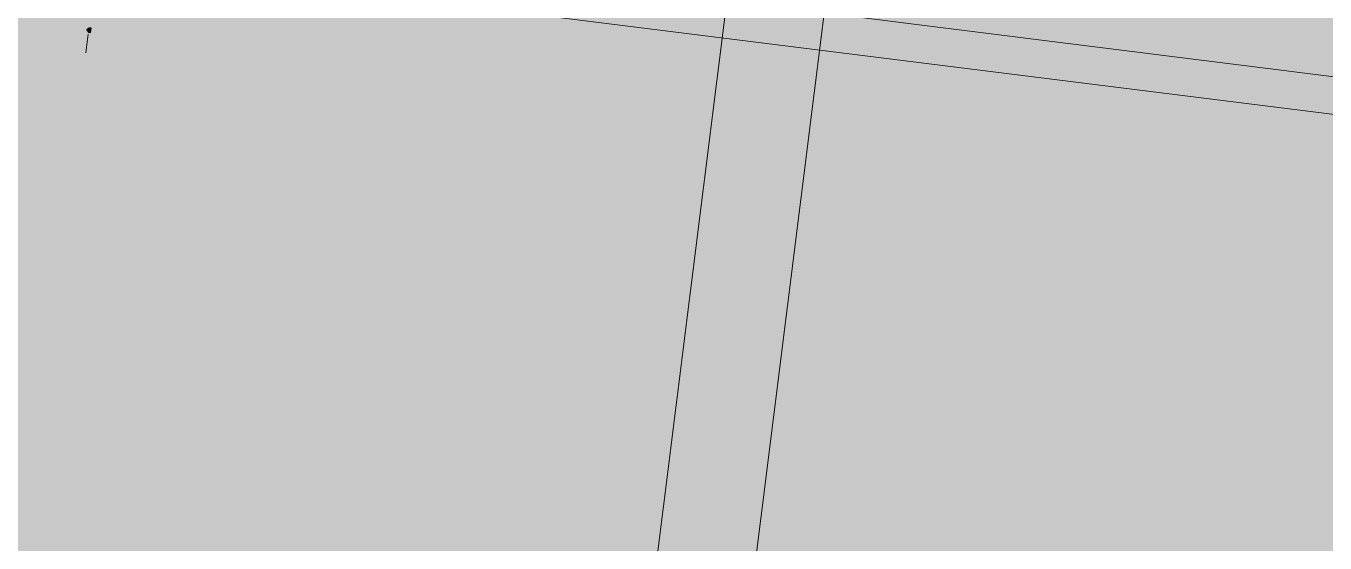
# Model space of a CAD drawing. Header units: metres. Extents: x -4 to 509425, y 7549 to 4732445.
# Drawn here: x 476057.51 to 476062.77, y 4719750.89 to 4719752.98 of the extents above; entities that cross this region are included whole.
import ezdxf

# ---------------------------------------------------------------- set-up
doc = ezdxf.new("R2010")
doc.units = ezdxf.units.M
doc.header["$LTSCALE"] = 0.01
doc.header["$MEASUREMENT"] = 0
doc.layers.get('0').update_dxf_attribs({"lineweight": 0})
doc.layers.add('_SUBESTACIÓN', color=1, linetype='Continuous')
doc.layers.add('SUBESTACION LA VID', color=253, linetype='Continuous')

# ---------------------------------------------------------------- blocks, each defined once
blk = doc.blocks.new('A$Cfff6051d')
at = {"layer": 'SUBESTACION LA VID', "transparency": 33554687}
h = blk.add_hatch(color=256, dxfattribs=at)
h.dxf.hatch_style = 2
h.paths.add_polyline_path([(476057.7707, 4719752.9629), (476057.7718, 4719752.9713), (476057.7634, 4719752.9724), (476057.7539, 4719752.965), (476057.7613, 4719752.9556), (476057.7697, 4719752.9545)])
at = {"layer": 'SUBESTACION LA VID', "lineweight": 15}
for p, q in [((476072.2069, 4719751.5967), (475976.9555, 4719763.5384)), ((476072.1879, 4719751.4455), (475976.9365, 4719763.3871)), ((476057.7602, 4719752.9472), (476057.7507, 4719752.8716))]:
    blk.add_line(p, q, dxfattribs=at)
for points in [[(476062.275, 4719768.4732), (476062.0338, 4719766.5495), (476057.6569, 4719731.6377)], [(476062.6698, 4719768.4237), (476062.4286, 4719766.5), (476058.0517, 4719731.5882)], [(476072.1879, 4719751.4455), (476072.2069, 4719751.5967), (475976.9555, 4719763.5384), (475976.9365, 4719763.3871), (476072.1879, 4719751.4455)]]:
    blk.add_lwpolyline(points, dxfattribs=at)
at = {"layer": 'SUBESTACION LA VID'}
blk.add_lwpolyline([(476057.7707, 4719752.9629), (476057.7718, 4719752.9713), (476057.7634, 4719752.9724), (476057.7539, 4719752.965), (476057.7613, 4719752.9556), (476057.7697, 4719752.9545)], close=True, dxfattribs=at)
at = {"layer": 'SUBESTACION LA VID', "lineweight": 0}
blk.add_lwpolyline([(476057.7707, 4719752.9629), (476057.7718, 4719752.9713), (476057.7634, 4719752.9724), (476057.7539, 4719752.965), (476057.7613, 4719752.9556), (476057.7697, 4719752.9545)], close=True, dxfattribs=at)

msp = doc.modelspace()

# ---------------------------------------------------------------- hatches: boundary and pattern name
at = {"layer": '_SUBESTACIÓN', "transparency": 33554559}
h = msp.add_hatch(color=1, dxfattribs=at)
h.dxf.hatch_style = 1
h.paths.add_polyline_path([(475968.6399, 4719805.825), (476089.9386, 4719790.615), (476078.1686, 4719696.74), (475956.8686, 4719711.9502)])

# ---------------------------------------------------------------- block references
at = {"linetype": 'Continuous'}
msp.add_blockref('A$Cfff6051d', (0, 0), dxfattribs=at)

doc.saveas('drawing.dxf')
